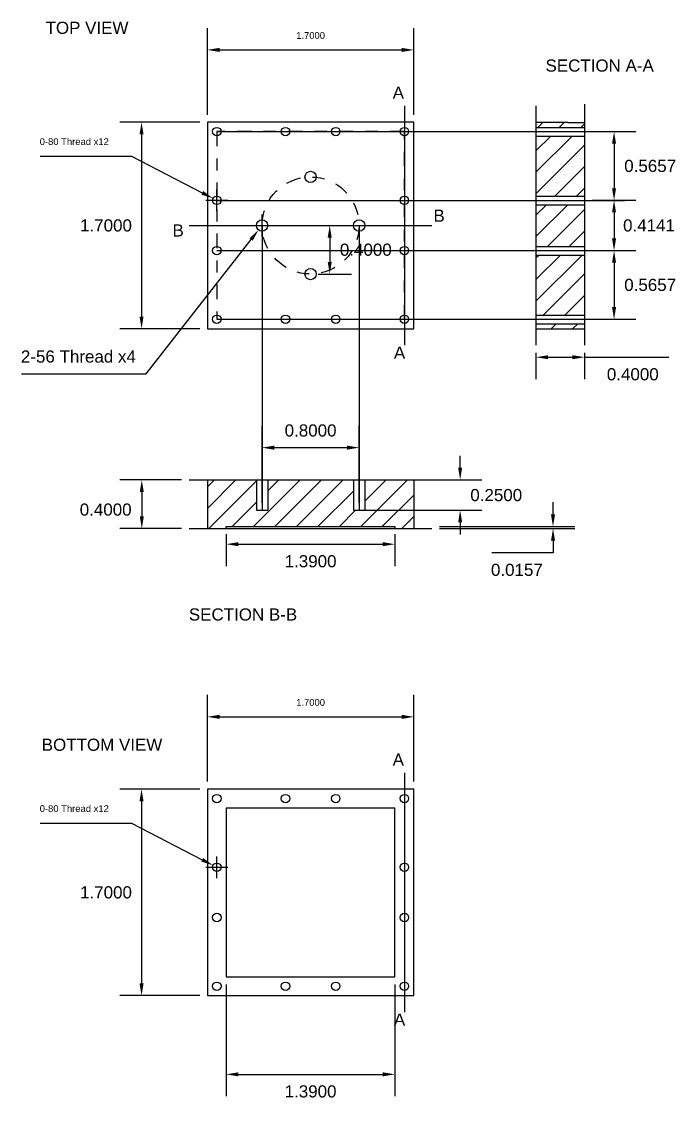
# Model space of a CAD drawing. Header units: inches. Extents: x -2 to 164, y -7 to 110.
# Drawn here: x -2.38 to 3.01, y -7.2 to 1.68 of the extents above; entities that cross this region are included whole.
import ezdxf

# ---------------------------------------------------------------- set-up
doc = ezdxf.new("R2010")
doc.units = ezdxf.units.IN
doc.header["$MEASUREMENT"] = 0
doc.linetypes.add('ACAD_ISO10W100', pattern=[18, 12, -3, 0, -3])
doc.layers.add('Guide', color=10, linetype='ACAD_ISO10W100')
doc.styles.get("Standard").update_dxf_attribs({"font": 'arial.ttf', "height": 0.1})
doc.dimstyles.get("Standard").update_dxf_attribs({"dimtxt": 0.1, "dimasz": 0.1, "dimexe": 0.18, "dimexo": 0.0625, "dimgap": 0.09, "dimtad": 2, "dimtih": 1, "dimtoh": 1, "dimdec": 4, "dimzin": 0, "dimdsep": 46, "dimtxsty": 'Standard', "dimcen": 0.09, "dimadec": 0, "dimazin": 0, "dimtfac": 1, "dimtdec": 4, "dimtofl": 0, "dimtmove": 0, "dimatfit": 3, "dimfxl": 1, "dimtolj": 1, "dimtzin": 0, "dimarcsym": 0})

# ---------------------------------------------------------------- blocks, each defined once
blk = doc.blocks.new('*D4')
at = {"color": 0, "lineweight": -2, "transparency": 16777216}
for p, q in [((-2.2279, 0.5717), (-1.4757, 0.5717)), ((-1.4757, 0.5717), (-0.8926, 0.2692)), ((-0.7727, 0.1171), (-0.7727, 0.2971)), ((-0.8627, 0.2071), (-0.6827, 0.2071))]:
    blk.add_line(p, q, dxfattribs=at)
at = {"color": 0, "transparency": 16777216}
blk.add_solid([(-0.8849, 0.284), (-0.9003, 0.2544), (-0.8038, 0.2232)], dxfattribs=at)
at = {"layer": 'Defpoints', "color": 0, "transparency": 16777216}
for p in [(-0.8038, 0.2232), (-0.7417, 0.1909)]:
    blk.add_point(p, dxfattribs=at)
at = {"color": 0, "transparency": 16777216, "insert": (-1.9468, 0.6901), "char_height": 0.1, "attachment_point": 5}
blk.add_mtext('\\A1;{\\H0.55556x;0-80 Thread x12}', dxfattribs=at)
blk = doc.blocks.new('*D5')
at = {"color": 0, "lineweight": -2, "ltscale": 0.01, "transparency": 16777216}
for p, q in [((-0.85, 0.9125), (-0.85, 1.6259)), ((0.85, 0.9125), (0.85, 1.6259)), ((-0.75, 1.4459), (0.75, 1.4459))]:
    blk.add_line(p, q, dxfattribs=at)
at = {"color": 0, "ltscale": 0.01, "transparency": 16777216}
for points in [[(-0.75, 1.4626), (-0.75, 1.4292), (-0.85, 1.4459)], [(0.75, 1.4626), (0.75, 1.4292), (0.85, 1.4459)]]:
    blk.add_solid(points, dxfattribs=at)
at = {"layer": 'Defpoints', "color": 0, "ltscale": 0.01, "transparency": 16777216}
for p in [(0.85, 1.4459), (-0.85, 0.85), (0.85, 0.85)]:
    blk.add_point(p, dxfattribs=at)
at = {"color": 0, "ltscale": 0.01, "transparency": 16777216, "insert": (0, 1.5643), "char_height": 0.1, "attachment_point": 5}
blk.add_mtext('\\A1;{\\H0.55556x;1.7000}', dxfattribs=at)
blk = doc.blocks.new('*D8')
at = {"color": 0, "lineweight": -2, "transparency": 16777216}
for p, q in [((1.232, -1.9957), (1.232, -1.8957)), ((0.416, -2.0957), (1.412, -2.0957)), ((0.416, -2.3457), (1.412, -2.3457)), ((1.232, -2.4457), (1.232, -2.5457))]:
    blk.add_line(p, q, dxfattribs=at)
at = {"color": 0, "transparency": 16777216}
for points in [[(1.2154, -1.9957), (1.2487, -1.9957), (1.232, -2.0957)], [(1.2154, -2.4457), (1.2487, -2.4457), (1.232, -2.3457)]]:
    blk.add_solid(points, dxfattribs=at)
at = {"layer": 'Defpoints', "color": 0, "transparency": 16777216}
for p in [(0.3535, -2.0957), (1.232, -2.0957), (0.3535, -2.3457)]:
    blk.add_point(p, dxfattribs=at)
at = {"color": 0, "transparency": 16777216, "insert": (1.5294, -2.2207), "char_height": 0.1, "attachment_point": 5}
blk.add_mtext('\\A1;0.2500', dxfattribs=at)
blk = doc.blocks.new('*D9')
at = {"color": 0, "lineweight": -2, "transparency": 16777216}
for p, q in [((-0.695, -2.5424), (-0.695, -2.8047)), ((0.695, -2.5424), (0.695, -2.8047)), ((-0.595, -2.6247), (0.595, -2.6247))]:
    blk.add_line(p, q, dxfattribs=at)
at = {"color": 0, "transparency": 16777216}
for points in [[(-0.595, -2.608), (-0.595, -2.6413), (-0.695, -2.6247)], [(0.595, -2.608), (0.595, -2.6413), (0.695, -2.6247)]]:
    blk.add_solid(points, dxfattribs=at)
at = {"layer": 'Defpoints', "color": 0, "transparency": 16777216}
for p in [(-0.695, -2.4799), (0.695, -2.4799), (0.695, -2.6247)]:
    blk.add_point(p, dxfattribs=at)
at = {"color": 0, "transparency": 16777216, "insert": (0, -2.7658), "char_height": 0.1, "attachment_point": 5}
blk.add_mtext('\\A1;1.3900', dxfattribs=at)
blk = doc.blocks.new('*D10')
at = {"color": 0, "lineweight": -2, "transparency": 16777216}
for p, q in [((-0.9125, 0.85), (-1.5726, 0.85)), ((-1.3926, 0.75), (-1.3926, -0.75)), ((-0.9125, -0.85), (-1.5726, -0.85))]:
    blk.add_line(p, q, dxfattribs=at)
at = {"color": 0, "transparency": 16777216}
for points in [[(-1.4092, 0.75), (-1.3759, 0.75), (-1.3926, 0.85)], [(-1.4092, -0.75), (-1.3759, -0.75), (-1.3926, -0.85)]]:
    blk.add_solid(points, dxfattribs=at)
at = {"layer": 'Defpoints', "color": 0, "transparency": 16777216}
for p in [(-0.85, 0.85), (-1.3926, -0.85), (-0.85, -0.85)]:
    blk.add_point(p, dxfattribs=at)
at = {"color": 0, "transparency": 16777216, "insert": (-1.6852, 0), "char_height": 0.1, "attachment_point": 5}
blk.add_mtext('\\A1;1.7000', dxfattribs=at)
blk = doc.blocks.new('*D11')
at = {"color": 0, "lineweight": -2, "transparency": 16777216}
for p, q in [((1.9971, -2.3799), (1.9971, -2.2799)), ((1.0625, -2.4799), (2.1771, -2.4799)), ((1.0625, -2.4956), (2.1771, -2.4956)), ((1.9971, -2.5956), (1.9971, -2.6956)), ((1.9971, -2.6956), (1.4919, -2.6956))]:
    blk.add_line(p, q, dxfattribs=at)
at = {"color": 0, "transparency": 16777216}
for points in [[(1.9804, -2.3799), (2.0137, -2.3799), (1.9971, -2.4799)], [(1.9804, -2.5956), (2.0137, -2.5956), (1.9971, -2.4956)]]:
    blk.add_solid(points, dxfattribs=at)
at = {"layer": 'Defpoints', "color": 0, "transparency": 16777216}
for p in [(1, -2.4799), (1, -2.4956), (1.9971, -2.4956)]:
    blk.add_point(p, dxfattribs=at)
at = {"color": 0, "transparency": 16777216, "insert": (1.6995, -2.8367), "char_height": 0.1, "attachment_point": 5}
blk.add_mtext('\\A1;0.0157', dxfattribs=at)
blk = doc.blocks.new('*D12')
at = {"color": 0, "lineweight": -2, "transparency": 16777216}
for p, q in [((-1.0625, -2.0957), (-1.5706, -2.0957)), ((-1.3906, -2.1957), (-1.3906, -2.3956)), ((-1.0625, -2.4956), (-1.5706, -2.4956))]:
    blk.add_line(p, q, dxfattribs=at)
at = {"color": 0, "transparency": 16777216}
for points in [[(-1.4072, -2.1957), (-1.3739, -2.1957), (-1.3906, -2.0957)], [(-1.4072, -2.3956), (-1.3739, -2.3956), (-1.3906, -2.4956)]]:
    blk.add_solid(points, dxfattribs=at)
at = {"layer": 'Defpoints', "color": 0, "transparency": 16777216}
for p in [(-1, -2.0957), (-1.3906, -2.4956), (-1, -2.4956)]:
    blk.add_point(p, dxfattribs=at)
at = {"color": 0, "transparency": 16777216, "insert": (-1.688, -2.3404), "char_height": 0.1, "attachment_point": 5}
blk.add_mtext('\\A1;0.4000', dxfattribs=at)
blk = doc.blocks.new('*D13')
at = {"color": 0, "lineweight": -2, "transparency": 16777216}
for p, q in [((1.8568, -1.0493), (1.8568, -1.265)), ((2.2568, -1.0493), (2.2568, -1.265)), ((1.9568, -1.085), (2.1568, -1.085)), ((2.2568, -1.085), (2.9516, -1.085))]:
    blk.add_line(p, q, dxfattribs=at)
at = {"color": 0, "transparency": 16777216}
for points in [[(1.9568, -1.0683), (1.9568, -1.1016), (1.8568, -1.085)], [(2.1568, -1.0683), (2.1568, -1.1016), (2.2568, -1.085)]]:
    blk.add_solid(points, dxfattribs=at)
at = {"layer": 'Defpoints', "color": 0, "transparency": 16777216}
for p in [(1.8568, -0.9868), (2.2568, -0.9868), (2.2568, -1.085)]:
    blk.add_point(p, dxfattribs=at)
at = {"color": 0, "transparency": 16777216, "insert": (2.6542, -1.226), "char_height": 0.1, "attachment_point": 5}
blk.add_mtext('\\A1;0.4000', dxfattribs=at)
blk = doc.blocks.new('*D19')
at = {"color": 0, "lineweight": -2, "transparency": 16777216}
for p, q in [((-2.2279, -4.9208), (-1.4757, -4.9208)), ((-1.4757, -4.9208), (-0.8926, -5.2233)), ((-0.7727, -5.3755), (-0.7727, -5.1955)), ((-0.8627, -5.2855), (-0.6827, -5.2855))]:
    blk.add_line(p, q, dxfattribs=at)
at = {"color": 0, "transparency": 16777216}
blk.add_solid([(-0.8849, -5.2085), (-0.9003, -5.2381), (-0.8038, -5.2693)], dxfattribs=at)
at = {"layer": 'Defpoints', "color": 0, "transparency": 16777216}
for p in [(-0.8038, -5.2693), (-0.7417, -5.3016)]:
    blk.add_point(p, dxfattribs=at)
at = {"color": 0, "transparency": 16777216, "insert": (-1.9468, -4.8025), "char_height": 0.1, "attachment_point": 5}
blk.add_mtext('\\A1;{\\H0.55556x;0-80 Thread x12}', dxfattribs=at)
blk = doc.blocks.new('*D20')
at = {"color": 0, "lineweight": -2, "ltscale": 0.01, "transparency": 16777216}
for p, q in [((-0.85, -4.58), (-0.85, -3.8666)), ((0.85, -4.58), (0.85, -3.8666)), ((-0.75, -4.0466), (0.75, -4.0466))]:
    blk.add_line(p, q, dxfattribs=at)
at = {"color": 0, "ltscale": 0.01, "transparency": 16777216}
for points in [[(-0.75, -4.0299), (-0.75, -4.0633), (-0.85, -4.0466)], [(0.75, -4.0299), (0.75, -4.0633), (0.85, -4.0466)]]:
    blk.add_solid(points, dxfattribs=at)
at = {"layer": 'Defpoints', "color": 0, "ltscale": 0.01, "transparency": 16777216}
for p in [(0.85, -4.0466), (-0.85, -4.6425), (0.85, -4.6425)]:
    blk.add_point(p, dxfattribs=at)
at = {"color": 0, "ltscale": 0.01, "transparency": 16777216, "insert": (0, -3.9282), "char_height": 0.1, "attachment_point": 5}
blk.add_mtext('\\A1;{\\H0.55556x;1.7000}', dxfattribs=at)
blk = doc.blocks.new('*D21')
at = {"color": 0, "lineweight": -2, "transparency": 16777216}
for p, q in [((-0.9125, -4.6425), (-1.5726, -4.6425)), ((-1.3926, -4.7425), (-1.3926, -6.2425)), ((-0.9125, -6.3425), (-1.5726, -6.3425))]:
    blk.add_line(p, q, dxfattribs=at)
at = {"color": 0, "transparency": 16777216}
for points in [[(-1.4092, -4.7425), (-1.3759, -4.7425), (-1.3926, -4.6425)], [(-1.4092, -6.2425), (-1.3759, -6.2425), (-1.3926, -6.3425)]]:
    blk.add_solid(points, dxfattribs=at)
at = {"layer": 'Defpoints', "color": 0, "transparency": 16777216}
for p in [(-0.85, -4.6425), (-1.3926, -6.3425), (-0.85, -6.3425)]:
    blk.add_point(p, dxfattribs=at)
at = {"color": 0, "transparency": 16777216, "insert": (-1.6852, -5.4925), "char_height": 0.1, "attachment_point": 5}
blk.add_mtext('\\A1;1.7000', dxfattribs=at)
blk = doc.blocks.new('*D22')
at = {"color": 0, "lineweight": -2, "transparency": 16777216}
for p, q in [((-0.4, -0.09), (-0.4, 0.09)), ((-0.49, 0), (-0.31, 0)), ((-1.3545, -1.2209), (-0.4902, -0.1154)), ((-2.381, -1.2209), (-1.3545, -1.2209))]:
    blk.add_line(p, q, dxfattribs=at)
at = {"color": 0, "transparency": 16777216}
blk.add_solid([(-0.5034, -0.1052), (-0.4771, -0.1257), (-0.4286, -0.0366)], dxfattribs=at)
at = {"layer": 'Defpoints', "color": 0, "transparency": 16777216}
for p in [(-0.3714, 0.0366), (-0.4286, -0.0366)]:
    blk.add_point(p, dxfattribs=at)
at = {"color": 0, "transparency": 16777216, "insert": (-1.9127, -1.0798), "char_height": 0.1, "attachment_point": 5}
blk.add_mtext('\\A1;2-56 Thread x4', dxfattribs=at)
blk = doc.blocks.new('*D24')
at = {"color": 0, "lineweight": -2, "transparency": 16777216}
for p, q in [((2.3193, 0.7727), (2.6799, 0.7727)), ((2.4999, 0.6727), (2.4999, 0.3071)), ((2.3193, 0.2071), (2.6799, 0.2071))]:
    blk.add_line(p, q, dxfattribs=at)
at = {"color": 0, "transparency": 16777216}
for points in [[(2.4832, 0.6727), (2.5165, 0.6727), (2.4999, 0.7727)], [(2.4832, 0.3071), (2.5165, 0.3071), (2.4999, 0.2071)]]:
    blk.add_solid(points, dxfattribs=at)
at = {"layer": 'Defpoints', "color": 0, "transparency": 16777216}
for p in [(2.2568, 0.7727), (2.2568, 0.2071), (2.4999, 0.2071)]:
    blk.add_point(p, dxfattribs=at)
at = {"color": 0, "transparency": 16777216, "insert": (2.7975, 0.4899), "char_height": 0.1, "attachment_point": 5}
blk.add_mtext('\\A1;0.5657', dxfattribs=at)
blk = doc.blocks.new('*D25')
at = {"color": 0, "lineweight": -2, "transparency": 16777216}
for p, q in [((2.3193, 0.2071), (2.6799, 0.2071)), ((2.4999, 0.1071), (2.4999, -0.1071)), ((2.3193, -0.2071), (2.6799, -0.2071))]:
    blk.add_line(p, q, dxfattribs=at)
at = {"color": 0, "transparency": 16777216}
for points in [[(2.4832, 0.1071), (2.5165, 0.1071), (2.4999, 0.2071)], [(2.4832, -0.1071), (2.5165, -0.1071), (2.4999, -0.2071)]]:
    blk.add_solid(points, dxfattribs=at)
at = {"layer": 'Defpoints', "color": 0, "transparency": 16777216}
for p in [(2.2568, 0.2071), (2.2568, -0.2071), (2.4999, -0.2071)]:
    blk.add_point(p, dxfattribs=at)
at = {"color": 0, "transparency": 16777216, "insert": (2.7878, 0), "char_height": 0.1, "attachment_point": 5}
blk.add_mtext('\\A1;0.4141', dxfattribs=at)
blk = doc.blocks.new('*D26')
at = {"color": 0, "lineweight": -2, "transparency": 16777216}
for p, q in [((2.3193, -0.2071), (2.6799, -0.2071)), ((2.4999, -0.3071), (2.4999, -0.6727)), ((2.3193, -0.7727), (2.6799, -0.7727))]:
    blk.add_line(p, q, dxfattribs=at)
at = {"color": 0, "transparency": 16777216}
for points in [[(2.4832, -0.3071), (2.5165, -0.3071), (2.4999, -0.2071)], [(2.4832, -0.6727), (2.5165, -0.6727), (2.4999, -0.7727)]]:
    blk.add_solid(points, dxfattribs=at)
at = {"layer": 'Defpoints', "color": 0, "transparency": 16777216}
for p in [(2.2568, -0.2071), (2.2568, -0.7727), (2.4999, -0.7727)]:
    blk.add_point(p, dxfattribs=at)
at = {"color": 0, "transparency": 16777216, "insert": (2.7975, -0.4899), "char_height": 0.1, "attachment_point": 5}
blk.add_mtext('\\A1;0.5657', dxfattribs=at)
blk = doc.blocks.new('*D27')
at = {"color": 0, "lineweight": -2, "transparency": 16777216}
for p, q in [((-0.4, -2.2832), (-0.4, -1.6497)), ((0.4, -2.2832), (0.4, -1.6497)), ((-0.3, -1.8297), (0.3, -1.8297))]:
    blk.add_line(p, q, dxfattribs=at)
at = {"color": 0, "transparency": 16777216}
for points in [[(-0.3, -1.813), (-0.3, -1.8464), (-0.4, -1.8297)], [(0.3, -1.813), (0.3, -1.8464), (0.4, -1.8297)]]:
    blk.add_solid(points, dxfattribs=at)
at = {"layer": 'Defpoints', "color": 0, "transparency": 16777216}
for p in [(0.4, -1.8297), (-0.4, -2.3457), (0.4, -2.3457)]:
    blk.add_point(p, dxfattribs=at)
at = {"color": 0, "transparency": 16777216, "insert": (0, -1.6887), "char_height": 0.1, "attachment_point": 5}
blk.add_mtext('\\A1;0.8000', dxfattribs=at)
blk = doc.blocks.new('*D28')
at = {"color": 0, "lineweight": -2, "transparency": 16777216}
for p, q in [((-0.695, -6.25), (-0.695, -7.1707)), ((0.695, -6.25), (0.695, -7.1707)), ((-0.595, -6.9907), (0.595, -6.9907))]:
    blk.add_line(p, q, dxfattribs=at)
at = {"color": 0, "transparency": 16777216}
for points in [[(-0.595, -6.974), (-0.595, -7.0073), (-0.695, -6.9907)], [(0.595, -6.974), (0.595, -7.0073), (0.695, -6.9907)]]:
    blk.add_solid(points, dxfattribs=at)
at = {"layer": 'Defpoints', "color": 0, "transparency": 16777216}
for p in [(-0.695, -6.1875), (0.695, -6.1875), (0.695, -6.9907)]:
    blk.add_point(p, dxfattribs=at)
at = {"color": 0, "transparency": 16777216, "insert": (0, -7.1318), "char_height": 0.1, "attachment_point": 5}
blk.add_mtext('\\A1;1.3900', dxfattribs=at)
blk = doc.blocks.new('*D29')
at = {"color": 0, "lineweight": -2, "transparency": 16777216}
for p, q in [((0.0625, 0), (0.3376, 0)), ((0.1576, -0.1), (0.1576, -0.3)), ((0.0625, -0.4), (0.3376, -0.4))]:
    blk.add_line(p, q, dxfattribs=at)
at = {"color": 0, "transparency": 16777216}
for points in [[(0.1409, -0.1), (0.1742, -0.1), (0.1576, 0)], [(0.1409, -0.3), (0.1742, -0.3), (0.1576, -0.4)]]:
    blk.add_solid(points, dxfattribs=at)
at = {"layer": 'Defpoints', "color": 0, "transparency": 16777216}
for p in [(0, 0), (0, -0.4), (0.1576, -0.4)]:
    blk.add_point(p, dxfattribs=at)
at = {"color": 0, "transparency": 16777216, "insert": (0.455, -0.2), "char_height": 0.1, "attachment_point": 5}
blk.add_mtext('\\A1;0.4000', dxfattribs=at)

msp = doc.modelspace()

# ---------------------------------------------------------------- hatches: boundary and pattern name
h = msp.add_hatch()
h.set_pattern_fill('ANSI31', color=256)
h.set_pattern_definition([(45, (0.3568, -0.00116), (-0.088388, 0.088388), [])])
h.paths.add_polyline_path([(2.2568, 0.80658), (2.2568, 0.84823), (2.12218, 0.84823), (1.8568, 0.84823), (1.8568, 0.80658), (2.12218, 0.80658)])
h.paths.add_polyline_path([(2.2568, 0.73658), (2.12218, 0.73658), (1.8568, 0.73658), (1.8568, 0.2409), (2.12218, 0.2409), (2.2568, 0.2409)])
h.paths.add_polyline_path([(1.8568, 0.1709), (1.8568, -0.17322), (2.12218, -0.17322), (2.2568, -0.17322), (2.2568, 0.1709), (2.12218, 0.1709)])
h.paths.add_polyline_path([(1.8568, -0.24322), (1.8568, -0.7389), (2.12218, -0.7389), (2.2568, -0.7389), (2.2568, -0.24322), (2.12218, -0.24322)])
h.paths.add_polyline_path([(2.12218, -0.85116), (2.2568, -0.85116), (2.2568, -0.8089), (2.12218, -0.8089), (1.8568, -0.8089), (1.8568, -0.85116)])
h = msp.add_hatch()
h.set_pattern_fill('ANSI31', color=256)
h.set_pattern_definition([(45, (0, -0.59565), (-0.088388, 0.088388), [])])
h.paths.add_polyline_path([(0.695, -2.47994), (0.695, -2.49564), (0.85, -2.49564), (0.85, -2.40123), (0.85, -2.09565), (0.4465, -2.09565), (0.4465, -2.34565), (0.3535, -2.34565), (0.3535, -2.09565), (-0.3535, -2.09565), (-0.3535, -2.34565), (-0.4465, -2.34565), (-0.4465, -2.09565), (-0.85, -2.09565), (-0.85, -2.42253), (-0.85, -2.49564), (-0.695, -2.49564), (-0.695, -2.47994)])
h.paths.add_polyline_path([(-0.29696, -2.32441), (0.18032, -2.32441), (0.18032, -2.11834), (-0.29696, -2.11834)], flags=24)

# ---------------------------------------------------------------- linework, layer by layer
for p, q in [((0.77274, 0.98596), (0.77274, -0.98547)), ((1.8568, 0.98458), (1.8568, -0.98685)), ((2.2568, 0.99884), (2.2568, -0.98685)), ((2.12218, 0.84823), (1.85587, 0.84823)), ((1.85587, 0.80658), (2.12218, 0.80658)), ((2.12218, 0.84823), (2.2568, 0.84823)), ((2.12218, 0.80658), (2.2568, 0.80658)), ((1.85587, 0.73658), (2.12218, 0.73658)), ((2.12218, 0.73658), (2.2568, 0.73658)), ((1.85587, 0.2409), (2.12218, 0.2409)), ((2.12218, 0.2409), (2.2568, 0.2409)), ((1.85587, 0.1709), (2.12218, 0.1709)), ((2.12218, 0.1709), (2.2568, 0.1709)), ((-1, 0), (1, 0)), ((-0.85, 0), (-0.85, -0.85)), ((1.85587, -0.17322), (2.12218, -0.17322)), ((2.12218, -0.17322), (2.2568, -0.17322)), ((1.85587, -0.24322), (2.12218, -0.24322)), ((2.12218, -0.24322), (2.2568, -0.24322)), ((1.85587, -0.7389), (2.12218, -0.7389)), ((2.12218, -0.7389), (2.2568, -0.7389)), ((1.85587, -0.8089), (2.12218, -0.8089)), ((1.85587, -0.85116), (2.12218, -0.85116)), ((2.12218, -0.8089), (2.2568, -0.8089)), ((2.12218, -0.85116), (2.2568, -0.85116)), ((-1, -2.09565), (-0.85, -2.09565)), ((-0.85, -2.09565), (-0.695, -2.09565)), ((-0.85, -2.09565), (-0.85, -2.42253)), ((-0.85, -2.09565), (-0.85, -2.42253)), ((-0.85, -2.09565), (0.85, -2.09565)), ((-0.695, -2.09565), (-0.4465, -2.09565)), ((-0.4465, -2.09565), (-0.4465, -2.34565)), ((-0.3535, -2.09565), (0.3535, -2.09565)), ((-0.3535, -2.09565), (-0.3535, -2.34565)), ((0.3535, -2.09565), (0.3535, -2.34565)), ((0.4465, -2.09565), (1, -2.09565)), ((0.4465, -2.09565), (0.4465, -2.34565)), ((0.85, -2.09565), (0.85, -2.42253)), ((-0.4465, -2.34565), (-0.3535, -2.34565)), ((0.3535, -2.34565), (0.4465, -2.34565)), ((-0.85, -2.40123), (-0.85, -2.47994)), ((-0.85, -2.40123), (-0.85, -2.49564)), ((-0.85, -2.47994), (-0.85, -2.49564)), ((-0.695, -2.49564), (-0.695, -2.47994)), ((-0.695, -2.47994), (0.695, -2.47994)), ((0.695, -2.47994), (0.695, -2.49564)), ((0.85, -2.40123), (0.85, -2.49564)), ((-1, -2.49564), (0.85, -2.49564)), ((0.85, -2.49564), (1, -2.49564)), ((0.77274, -4.50657), (0.77274, -6.47799)), ((-0.85, -5.49252), (-0.85, -6.34252))]:
    msp.add_line(p, q)
for points in [[(-0.85, -0.85), (0.85, -0.85), (0.85, 0.85), (-0.85, 0.85)], [(-0.85, -6.34252), (0.85, -6.34252), (0.85, -4.64252), (-0.85, -4.64252)], [(-0.695, -6.18752), (0.695, -6.18752), (0.695, -4.79752), (-0.695, -4.79752)]]:
    msp.add_lwpolyline(points, close=True)
for centre, radius in [((-0.77274, 0.77274), 0.035), ((-0.20706, 0.77274), 0.035), ((0.20706, 0.77274), 0.035), ((0.77274, 0.77274), 0.035), ((0, 0.4), 0.0465), ((-0.77274, 0.20706), 0.035), ((0.77274, 0.20706), 0.035), ((-0.4, 0), 0.0465), ((0.4, 0), 0.0465), ((-0.77272, -0.20706), 0.035), ((0.77274, -0.20706), 0.035), ((0, -0.4), 0.0465), ((-0.77274, -0.77274), 0.035), ((-0.20706, -0.77274), 0.035), ((0.20706, -0.77274), 0.035), ((0.77274, -0.77274), 0.035), ((-0.77274, -4.71978), 0.035), ((-0.20706, -4.71978), 0.035), ((0.20706, -4.71978), 0.035), ((0.77274, -4.71978), 0.035), ((-0.77274, -5.28546), 0.035), ((0.77274, -5.28546), 0.035), ((-0.77272, -5.69958), 0.035), ((0.77274, -5.69958), 0.035), ((-0.77274, -6.26526), 0.035), ((-0.20706, -6.26526), 0.035), ((0.20706, -6.26526), 0.035), ((0.77274, -6.26526), 0.035)]:
    msp.add_circle(centre, radius)
at = {"layer": 'Guide'}
for p, q in [((-0.77274, 0.77274), (2.58084, 0.77274)), ((-0.77274, 0.20706), (2.5859, 0.20706)), ((-0.4, 0), (-0.4, -2.34565)), ((0.4, 0), (0.4, -2.34565)), ((-0.77272, -0.20706), (2.59096, -0.20706)), ((-0.77274, -0.77274), (2.5353, -0.77274))]:
    msp.add_line(p, q, dxfattribs=at)
at = {"layer": 'Guide', "ltscale": 0.01}
msp.add_line((0.77274, 0.77274), (0.77274, -0.77274), dxfattribs=at)
at = {"layer": 'Guide', "color": 1, "linetype": 'ACAD_ISO10W100', "ltscale": 0.01}
msp.add_lwpolyline([(-0.77274, -0.77274), (0.77274, -0.77274), (0.77274, 0.77274), (-0.77274, 0.77274)], close=True, dxfattribs=at)
at = {"layer": 'Guide', "ltscale": 0.01}
msp.add_circle((0, 0), 0.4, dxfattribs=at)

# ---------------------------------------------------------------- texts
at = {"char_height": 0.1, "attachment_point": 1}
for s, width, insert in [('TOP VIEW', 1.1706567, (-2.18321, 1.67786)), ('SECTION A-A', 1.2895194, (1.93522, 1.36696)), ('B', 0.1644373, (1.0121, 0.13036)), ('B', 0.1644373, (-1.13732, 0.00911)), ('SECTION B-B', 2.3485663, (-1.0028, -3.15329)), ('BOTTOM VIEW', 1.1706567, (-2.21471, -4.22624))]:
    msp.add_mtext_dynamic_manual_height_columns(s, width=width, gutter_width=0.5, heights=[0], dxfattribs=dict(at, insert=insert))
at = {"ltscale": 0.01, "char_height": 0.1, "attachment_point": 1}
for insert in [(0.67628, 1.14417), (0.68647, -0.99732), (0.67628, -4.34835), (0.68647, -6.48984)]:
    msp.add_mtext_dynamic_manual_height_columns('A', width=0.1421232, gutter_width=1, heights=[0], dxfattribs=dict(at, insert=insert))

# ---------------------------------------------------------------- dimensions: what is measured, and where the dimension line sits
at = {"ltscale": 0.01}
for base, p1, p2, picture, middle in [((0.85, 1.44591), (-0.85, 0.85), (0.85, 0.85), '*D5', (0, 1.56427)), ((0.85, -4.04661), (-0.85, -4.64252), (0.85, -4.64252), '*D20', (0, -3.92825))]:
    dim = msp.add_linear_dim(base=base, p1=p1, p2=p2, text='{\\H0.55556x;<>}', dimstyle='Standard', dxfattribs=at)
    dim.commit()
    dim.dimension.update_dxf_attribs({"geometry": picture, "text_midpoint": middle})
for p1, p2, text, picture, middle in [((-0.74167, 0.19094), (-0.80381, 0.22318), '{\\H0.55556x;0-80 Thread x12}', '*D4', (-1.94682, 0.57169)), ((-0.37136, 0.03663), (-0.42864, -0.03663), '2-56 Thread x4', '*D22', (-1.91274, -1.22087)), ((-0.74167, -5.30158), (-0.80381, -5.26935), '{\\H0.55556x;0-80 Thread x12}', '*D19', (-1.94682, -4.92083))]:
    dim = msp.add_diameter_dim_2p(p1=p1, p2=p2, text=text, dimstyle='Standard')
    dim.commit()
    dim.dimension.update_dxf_attribs({"geometry": picture, "text_midpoint": middle, "dimtype": 163})
for base, p1, p2, picture, middle in [((-1.39255, -0.85), (-0.85, 0.85), (-0.85, -0.85), '*D10', (-1.68525, 0)), ((2.49988, 0.20706), (2.2568, 0.77274), (2.2568, 0.20706), '*D24', (2.79745, 0.4899)), ((2.49988, -0.20706), (2.2568, 0.20706), (2.2568, -0.20706), '*D25', (2.7878, 0)), ((0.15758, -0.4), (0, 0), (0, -0.4), '*D29', (0.45498, -0.2)), ((2.49988, -0.77274), (2.2568, -0.20706), (2.2568, -0.77274), '*D26', (2.79745, -0.4899)), ((1.99707, -2.49564), (1, -2.47994), (1, -2.49564), '*D11', (1.6995, -2.8367)), ((-1.39255, -6.34252), (-0.85, -4.64252), (-0.85, -6.34252), '*D21', (-1.68525, -5.49252))]:
    dim = msp.add_linear_dim(base=base, p1=p1, p2=p2, angle=90, dimstyle='Standard')
    dim.commit()
    dim.dimension.update_dxf_attribs({"geometry": picture, "text_midpoint": middle})
for base, p1, p2, picture, middle in [((2.2568, -1.08497), (1.8568, -0.98685), (2.2568, -0.98685), '*D13', (2.6542, -1.22603)), ((0.4, -1.82971), (-0.4, -2.34565), (0.4, -2.34565), '*D27', (0, -1.68865)), ((0.695, -6.99067), (-0.695, -6.18752), (0.695, -6.18752), '*D28', (0, -7.13176))]:
    dim = msp.add_linear_dim(base=base, p1=p1, p2=p2, dimstyle='Standard')
    dim.commit()
    dim.dimension.update_dxf_attribs({"geometry": picture, "text_midpoint": middle})
for base, p1, p2, picture, middle in [((1.23202, -2.09565), (0.3535, -2.34565), (0.3535, -2.09565), '*D8', (1.23202, -2.22065)), ((-1.39056, -2.49564), (-1, -2.09565), (-1, -2.49564), '*D12', (-1.39056, -2.34043))]:
    dim = msp.add_linear_dim(base=base, p1=p1, p2=p2, angle=90, dimstyle='Standard')
    dim.commit()
    dim.dimension.update_dxf_attribs({"geometry": picture, "text_midpoint": middle, "dimtype": 160})
dim = msp.add_linear_dim(base=(0.695, -2.62467), p1=(-0.695, -2.47994), p2=(0.695, -2.47994), dimstyle='Standard')
dim.commit()
dim.dimension.update_dxf_attribs({"geometry": '*D9', "text_midpoint": (0, -2.62467), "dimtype": 160})

doc.saveas('drawing.dxf')
